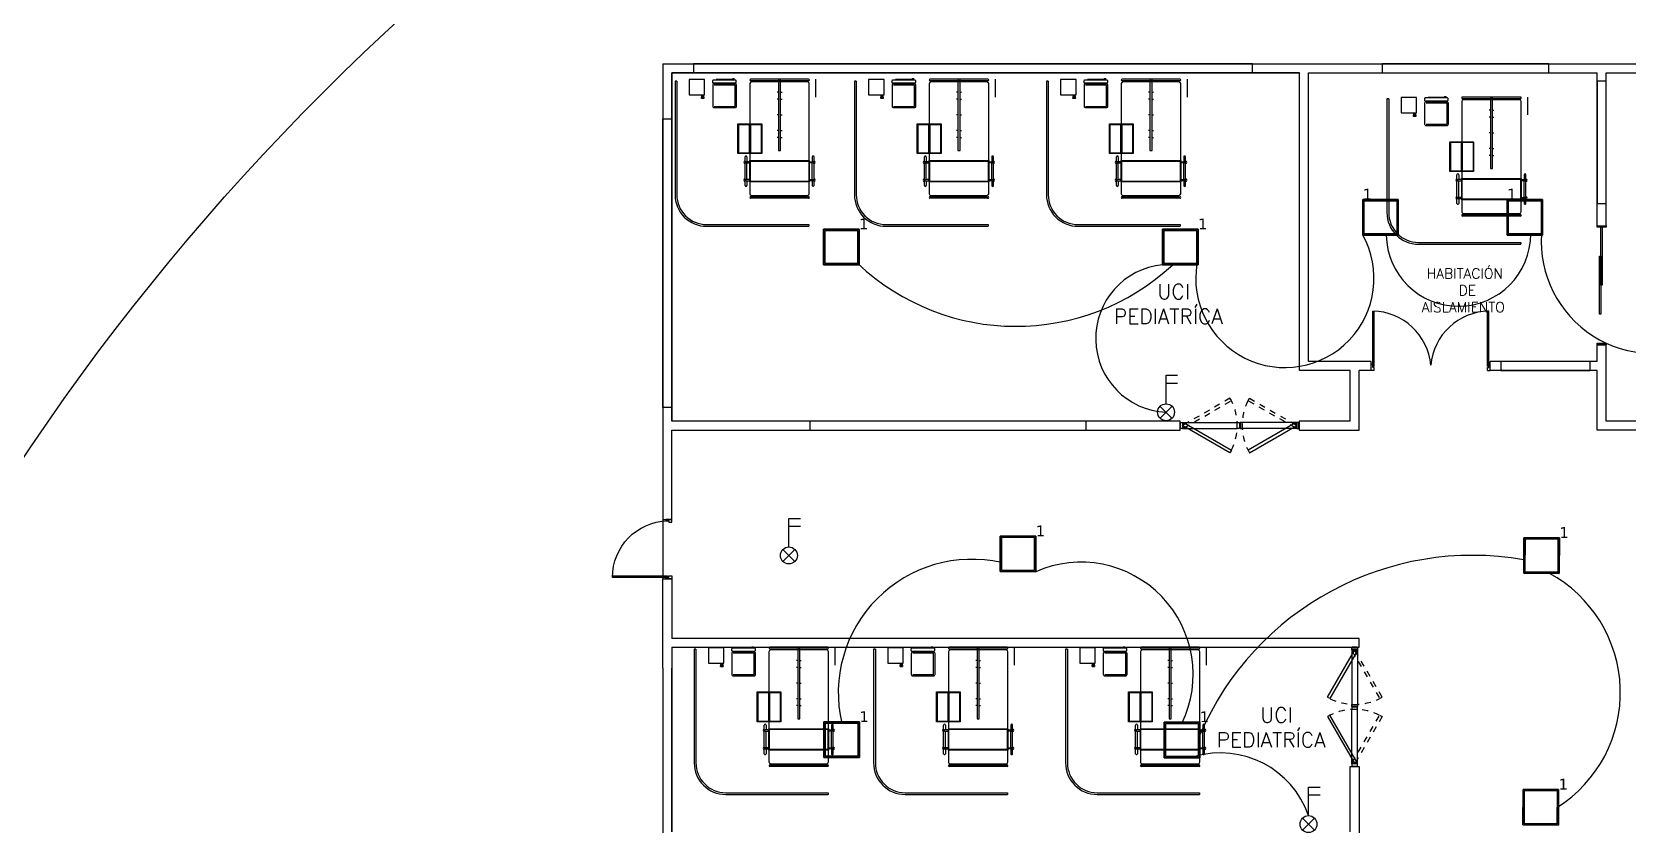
# Model space of a CAD drawing. Header units: metres. Extents: x -39 to 21688, y -24 to 9022.
# Drawn here: x -10.6 to 16.22, y 43.66 to 56.99 of the extents above; entities that cross this region are included whole.
import ezdxf

# ---------------------------------------------------------------- set-up
doc = ezdxf.new("R2010")
doc.units = ezdxf.units.M
doc.header["$MEASUREMENT"] = 0
doc.linetypes.add('HIDDEN2', pattern=[4.7625, 3.175, -1.5875])
doc.linetypes.add('HIDDEN4', pattern=[0.09375, 0.0625, -0.03125])
for name, color, linetype in [('AN-TEXTO', 3, 'Continuous'), ('AR-MOBILIRIO', 1, 'Continuous'), ('AR-MUROS', 6, 'Continuous'), ('AR-PUERTAS', 2, 'Continuous'), ('AR-VENTANAS', 2, 'Continuous'), ('E-quip', 2, 'Continuous')]:
    doc.layers.add(name, color=color, linetype=linetype)
doc.layers.add('DLX_TERR_LUM', color=7, linetype='Continuous', true_color=0xffd400)
doc.layers.add('DLX_TERR_LUMKEY_IDX', color=7, linetype='Continuous', true_color=0x969696)
doc.styles.add('REGULAR-2.5', font='romans.shx', dxfattribs={"height": 2.5})
doc.styles.add('TableTextStyle', font='')
doc.styles.get('TableTextStyle').set_extended_font_data('VERDANA.TTF')

# ---------------------------------------------------------------- blocks, each defined once
blk = doc.blocks.new('AR-CAMILLA 2')
at = {"layer": 'AR-MOBILIRIO'}
for p, q in [((-0.11, 0.319, 0), (-0.41, 0.319, 0)), ((1.377, 0.287, 0), (0.897, 0.287, 0)), ((0.977, 0.207, 0), (0.977, 0.27, 0)), ((0.997, 0.27, 0), (0.997, 0.207, 0)), ((1.277, 0.207, 0), (1.277, 0.27, 0)), ((1.297, 0.27, 0), (1.297, 0.207, 0)), ((-0.41, 0.195, 0), (-0.41, -0.78, 0)), ((-0.385, -0.78, 0), (-0.385, 0.195, 0)), ((-0.385, 0.157, 0), (-0.365, 0.157, 0)), ((-0.365, 0.177, 0), (-0.365, -0.763, 0)), ((1.515, 0.207, 0), (-0.335, 0.207, 0)), ((0.897, 0.257, 0), (0.977, 0.257, 0)), ((0.957, -0.793, 0), (0.957, 0.207, 0)), ((0.957, 0.207, 0), (1.317, 0.207, 0)), ((0.967, -0.783, 0), (0.967, 0.197, 0)), ((0.967, 0.197, 0), (1.307, 0.197, 0)), ((1.277, 0.257, 0), (0.997, 0.257, 0)), ((1.297, 0.257, 0), (1.377, 0.257, 0)), ((1.307, 0.197, 0), (1.307, -0.783, 0)), ((1.317, 0.207, 0), (1.317, -0.793, 0)), ((1.545, -0.763, 0), (1.545, 0.177, 0)), ((1.565, 0.157, 0), (1.545, 0.157, 0)), ((1.565, -0.78, 0), (1.565, 0.195, 0)), ((1.59, 0.195, 0), (1.59, -0.78, 0)), ((2.032, -1.52, 0), (2.032, 0.2, 0)), ((2.032, 0.2, 0), (2.062, 0.2, 0)), ((2.062, -1.52, 0), (2.062, 0.2, 0)), ((-0.19, -0.275, 0), (-0.19, -0.252, 0)), ((-0.073, -0.275, 0), (-0.073, -0.252, 0)), ((0.19, -0.275, 0), (0.19, -0.252, 0)), ((0.453, -0.275, 0), (0.453, -0.252, 0)), ((0.57, -0.275, 0), (0.57, -0.252, 0)), ((0.79, -0.275, 0), (-0.41, -0.275, 0)), ((-0.41, -0.275, 0), (-0.41, -0.31, 0)), ((-0.41, -0.31, 0), (0.79, -0.31, 0)), ((-0.19, -0.31, 0), (-0.19, -0.333, 0)), ((-0.073, -0.31, 0), (-0.073, -0.333, 0)), ((0.19, -0.31, 0), (0.19, -0.333, 0)), ((0.453, -0.31, 0), (0.453, -0.333, 0)), ((0.57, -0.31, 0), (0.57, -0.333, 0)), ((0.79, -0.31, 0), (0.79, -0.275, 0)), ((-0.385, -0.743, 0), (-0.365, -0.743, 0)), ((-0.335, -0.793, 0), (1.515, -0.793, 0)), ((0.34, -0.793, 0), (0.84, -0.793, 0)), ((0.35, -0.603, 0), (0.83, -0.603, 0)), ((0.35, -0.783, 0), (0.35, -0.603, 0)), ((0.35, -0.783, 0), (0.83, -0.783, 0)), ((0.35, -0.803, 0), (0.83, -0.803, 0)), ((0.35, -0.983, 0), (0.35, -0.803, 0)), ((0.83, -0.783, 0), (0.83, -0.603, 0)), ((0.83, -0.983, 0), (0.83, -0.803, 0)), ((1.317, -0.793, 0), (0.957, -0.793, 0)), ((1.307, -0.783, 0), (0.967, -0.783, 0)), ((0.977, -0.793, 0), (0.977, -0.856, 0)), ((0.997, -0.856, 0), (0.997, -0.793, 0)), ((1.277, -0.793, 0), (1.277, -0.856, 0)), ((1.297, -0.856, 0), (1.297, -0.793, 0)), ((1.565, -0.743, 0), (1.545, -0.743, 0)), ((-0.419, -1.081, 0), (-0.419, -1.054, 0)), ((-0.394, -1.054, 0), (-0.419, -1.054, 0)), ((-0.331, -1.054, 0), (-0.346, -1.054, 0)), ((-0.309, -1.042, 0), (-0.309, -1.392, 0)), ((0.044, -1.04, 0), (-0.306, -1.04, 0)), ((0.35, -0.983, 0), (0.83, -0.983, 0)), ((0.897, -0.843, 0), (0.977, -0.843, 0)), ((1.377, -0.873, 0), (0.897, -0.873, 0)), ((1.277, -0.843, 0), (0.997, -0.843, 0)), ((1.297, -0.843, 0), (1.377, -0.843, 0)), ((-0.419, -1.081, 0), (-0.394, -1.081, 0)), ((-0.407, -1.358, 0), (-0.407, -1.081, 0)), ((-0.346, -1.081, 0), (-0.331, -1.081, 0)), ((-0.134, -1.582, 0), (-0.144, -1.582, 0)), ((-0.144, -1.812, 0), (-0.144, -1.584, 0)), ((-0.134, -1.587, 0), (-0.144, -1.587, 0)), ((-0.119, -1.6, 0), (-0.119, -1.569, 0)), ((-0.114, -1.601, 0), (-0.114, -1.568, 0)), ((-0.109, -1.602, 0), (-0.109, -1.567, 0)), ((-0.104, -1.603, 0), (-0.104, -1.566, 0)), ((-0.099, -1.604, 0), (-0.099, -1.565, 0)), ((-0.094, -1.605, 0), (-0.094, -1.565, 0)), ((-0.089, -1.605, 0), (-0.089, -1.564, 0)), ((-0.378, -2.02, 0), (1.532, -2.02, 0)), ((-0.378, -2.02, 0), (-0.378, -2.05, 0)), ((-0.378, -2.05, 0), (1.532, -2.05, 0))]:
    blk.add_line(p, q, dxfattribs=at)
at = {"layer": 'AR-MOBILIRIO', "elevation": 0}
for points in [[(0.34, -0.993), (0.34, -0.593), (0.84, -0.593), (0.84, -0.993)], [(-0.404, -1.812), (-0.144, -1.812), (-0.144, -1.552), (-0.404, -1.552)]]:
    blk.add_lwpolyline(points, close=True, dxfattribs=at)
for points in [[(-0.394, -1.035), (-0.394, -1.406, 0.414214), (-0.379, -1.421), (-0.361, -1.421, 0.414214), (-0.346, -1.406), (-0.346, -1.035, 0.414214), (-0.361, -1.02), (-0.379, -1.02, 0.414214)], [(-0.331, -1.042), (-0.331, -1.392, 0.414214), (-0.306, -1.417), (0.044, -1.417, 0.414214), (0.069, -1.392), (0.069, -1.042, 0.414214), (0.044, -1.017), (-0.306, -1.017, 0.414214)], [(-0.131, -1.572), (-0.091, -1.564, -0.487928), (-0.085, -1.569), (-0.085, -1.6, -0.487928), (-0.091, -1.605), (-0.131, -1.598, -0.344151), (-0.134, -1.593), (-0.134, -1.576, -0.344151)]]:
    blk.add_lwpolyline(points, format="xyb", close=True, dxfattribs=at)
blk.add_lwpolyline([(0.047, -1.392), (0.047, -1.042)], dxfattribs=at)
at = {"layer": 'AR-MOBILIRIO'}
for centre, radius, start, end in [((0.897, 0.272, 0), 0.015, 90, 270), ((0.987, 0.287, 0), 0.02, 360, 180), ((0.987, 0.27, 0), 0.01, 360, 180), ((1.287, 0.287, 0), 0.02, 360, 180), ((1.287, 0.27, 0), 0.01, 360, 180), ((1.377, 0.272, 0), 0.015, 270, 90), ((-0.397, 0.195, 0), 0.0125, 360, 180), ((-0.335, 0.177, 0), 0.03, 90, 180), ((1.515, 0.177, 0), 0.03, 360, 90), ((1.578, 0.195, 0), 0.0125, 360, 180), ((-0.397, -0.78, 0), 0.0125, 180, 360), ((-0.335, -0.763, 0), 0.03, 180, 270), ((1.515, -0.763, 0), 0.03, 270, 360), ((1.578, -0.78, 0), 0.0125, 180, 360), ((-0.306, -1.042, 0), 0.0029, 90, 180), ((0.044, -1.042, 0), 0.0029, 360, 90), ((0.897, -0.858, 0), 0.015, 90, 270), ((0.987, -0.873, 0), 0.02, 180, 360), ((0.987, -0.856, 0), 0.01, 180, 360), ((1.287, -0.873, 0), 0.02, 180, 360), ((1.287, -0.856, 0), 0.01, 180, 360), ((1.377, -0.858, 0), 0.015, 270, 90), ((1.532, -1.52, 0), 0.5, 270, 360), ((1.532, -1.52, 0), 0.53, 270, 360)]:
    blk.add_arc(centre, radius, start, end, dxfattribs=at)
blk = doc.blocks.new('111111')
at = {"layer": 'AR-PUERTAS', "linetype": 'Continuous'}
for p, q in [((254.317, 121.561), (254.317, 122.51)), ((254.342, 121.586), (254.342, 122.51)), ((256.267, 122.51), (256.242, 122.51)), ((256.242, 121.586), (256.242, 122.51)), ((256.267, 121.561), (256.267, 122.51)), ((254.292, 121.511), (254.292, 121.611)), ((254.317, 121.611), (254.292, 121.611)), ((254.342, 121.586), (254.317, 121.586)), ((254.342, 121.561), (254.317, 121.561)), ((254.342, 121.511), (254.342, 121.561)), ((256.242, 121.586), (256.267, 121.586)), ((256.242, 121.511), (256.242, 121.561)), ((256.242, 121.561), (256.267, 121.561)), ((256.267, 121.611), (256.292, 121.611)), ((256.292, 121.511), (256.292, 121.611)), ((254.342, 121.511), (254.292, 121.511)), ((256.242, 121.511), (256.292, 121.511))]:
    blk.add_line(p, q, dxfattribs=at)
for centre, start, end in [((254.297, 121.512), 5.0221, 88.847), ((256.287, 121.512), 91.153, 174.9779)]:
    blk.add_arc(centre, 0.999, start, end, dxfattribs=at)
blk = doc.blocks.new('AR-PUERTA DE VIDRIO CORREDIZA')
at = {"layer": 'AR-MUROS', "color": 4}
for points in [[(-0.012, 0.987), (-0.012, 1.961), (0.012, 1.961), (0.012, 0.987)], [(-0.036, 0.5), (-0.036, 1.474), (-0.012, 1.474), (-0.012, 0.5)]]:
    blk.add_lwpolyline(points, close=True, dxfattribs=at)
at = {"layer": 'AR-PUERTAS'}
for points in [[(-0.075, 1.961), (-0.075, 1.987), (0.075, 1.987), (0.075, 1.961)], [(-0.075, -0.013), (-0.075, 0.013), (0.075, 0.013), (0.075, -0.013)]]:
    blk.add_lwpolyline(points, close=True, dxfattribs=at)
blk = doc.blocks.new('AR-PUERTA DE DOBLE BATEO')
at = {"layer": 'AR-PUERTAS', "linetype": 'HIDDEN2'}
for p, q in [((-0.05, 0.953), (-0.05, 0.035)), ((0.05, 0.953), (0.05, 0.035)), ((-0.05, -0.965), (-0.05, -0.047)), ((0.05, -0.965), (0.05, -0.047))]:
    blk.add_line(p, q, dxfattribs=at)
at = {"layer": 'AR-PUERTAS', "color": 1, "linetype": 'HIDDEN4'}
for points in [[(-0.461, 0.158), (-0.002, 0.953), (0.039, 0.929), (-0.42, 0.134)], [(-0.461, -0.17), (-0.002, -0.965), (0.039, -0.941), (-0.42, -0.146)]]:
    blk.add_lwpolyline(points, close=True, dxfattribs=at)
at = {"layer": 'AR-PUERTAS'}
for points in [[(0.05, 0.988), (-0.05, 0.988), (-0.05, 0.953), (0.05, 0.953)], [(0.456, 0.158), (-0.002, 0.953), (-0.044, 0.929), (0.415, 0.134)], [(-0.04, 0.988), (-0.04, 0.994), (0.04, 0.994), (0.04, 0.988)], [(0.05, 0.035), (-0.05, 0.035), (-0.05, 0), (0.05, 0)], [(-0.04, -0.006), (-0.04, 0), (0.04, 0), (0.04, -0.006)], [(0.05, -0.047), (-0.05, -0.047), (-0.05, -0.012), (0.05, -0.012)], [(0.456, -0.17), (-0.002, -0.965), (-0.044, -0.941), (0.415, -0.146)], [(-0.04, -0.006), (-0.04, -0.012), (0.04, -0.012), (0.04, -0.006)], [(0.05, -1), (-0.05, -1), (-0.05, -0.965), (0.05, -0.965)], [(-0.04, -1), (-0.04, -1.006), (0.04, -1.006), (0.04, -1)]]:
    blk.add_lwpolyline(points, close=True, dxfattribs=at)
at = {"layer": 'AR-PUERTAS', "color": 1, "linetype": 'HIDDEN4'}
for centre, start, end in [((-0.002, 0.963), 243.6523, 296.3478), ((-0.002, -0.975), 63.6523, 116.3478)]:
    blk.add_arc(centre, 0.928, start, end, dxfattribs=at)
blk = doc.blocks.new('AR-PUERTA 1')
at = {"layer": 'AR-PUERTAS', "linetype": 'Continuous'}
for points in [[(0.954, 0.033), (0.954, 0.958), (0.929, 0.958), (0.929, 0.033)], [(0.004, 0.058), (0.004, 0.008), (0.029, 0.008), (0.029, -0.042), (-0.021, -0.042), (-0.021, 0.058)], [(0.929, 0.008), (0.929, -0.042), (0.979, -0.042), (0.979, 0.058), (0.954, 0.058), (0.954, 0.008)]]:
    blk.add_lwpolyline(points, close=True, dxfattribs=at)
blk.add_arc((0.954, 0.008), 0.949, 89.9989, 178.4932, dxfattribs=at)
blk = doc.blocks.new('2P+LAMP')
at = {"ltscale": 8}
for p, q in [((0, 6), (0, 26.2)), ((0, 26.2), (8.2, 26.2)), ((0, 20.6), (8.2, 20.6)), ((-4.2, 4.2), (4.2, -4.2)), ((4.2, 4.2), (-4.2, -4.2))]:
    blk.add_line(p, q, dxfattribs=at)
blk.add_ellipse((0, 0), major_axis=(-4.23, 4.23), ratio=1, start_param=3.926991, end_param=10.210176, dxfattribs=at)

msp = doc.modelspace()

# ---------------------------------------------------------------- linework, layer by layer
at = {"layer": 'AR-MUROS'}
for p, q in [((0, 56.44698), (93.9396, 56.44698)), ((0.15, 56.29698), (10.7, 56.29698)), ((10.7, 56.29698), (0.15, 56.29698))]:
    msp.add_line(p, q, dxfattribs=at)
for points in [[(0, 56.44698), (0, 50.29698), (0, 48.79698), (0.15, 48.79698), (0.15, 50.29698), (8.6934, 50.29698), (8.6934, 50.44698), (0.15, 50.44698)], [(11.55, 51.29698), (10.7, 51.29698), (10.7, 56.29698)], [(10.85, 56.29698), (15.7, 56.29698)], [(10.85, 56.29698), (15.7, 56.29698)], [(11.90513, 51.44698), (10.85, 51.44698), (10.85, 56.29698)], [(15.7, 53.72966), (15.7, 56.29698)], [(15.85, 56.29698), (19.85, 56.29698)], [(15.85, 56.29698), (19.85, 56.29698)], [(19.85, 56.29698), (19.85, 50.44698), (15.85, 50.44698), (15.85, 51.72966)], [(15.85, 53.72966), (15.85, 56.29698)], [(15.7, 53.72966), (15.85, 53.72966)], [(15.7, 51.44698), (15.7, 51.72966)], [(15.7, 51.72966), (15.85, 51.72966)], [(11.55, 50.44698), (10.6934, 50.44698), (10.6934, 50.29698), (11.55, 50.29698), (11.7, 50.29698), (11.7, 51.29698)], [(11.55, 50.44698), (11.55, 51.29698)], [(11.90513, 51.29698), (11.7, 51.29698)], [(11.90513, 51.29698), (11.90513, 51.44698)], [(15.7, 51.44698), (13.90513, 51.44698)], [(13.90513, 51.29698), (13.90513, 51.44698)], [(15.7, 51.29698), (13.90513, 51.29698)], [(19.85, 50.29698), (15.7, 50.29698), (15.7, 51.29698)], [(-0.00348, 48.79698), (-0.00348, 47.79698)], [(0, 46.29698), (0, 47.79698), (0.15, 47.79698), (0.15, 46.79698)], [(0.15, 46.64698), (11.55, 46.64698), (11.7, 46.64698), (11.7, 46.79698), (11.55, 46.79698), (0.15, 46.79698)], [(0.15, 46.64698), (0.15, 43.54452)], [(0, 46.29698), (0, 13.40006), (0.15, 13.40006), (0.15, 13.68495)], [(0.15, 43.54452), (0.15, 46.29698)], [(11.55, 43.54452), (11.55, 44.64698), (11.7, 44.64698), (11.7, 43.39452)]]:
    msp.add_lwpolyline(points, dxfattribs=at)
msp.add_lwpolyline([(0.15, 56.29698), (0.15, 50.44698)], close=True, dxfattribs=at)
at = {"layer": 'AR-PUERTAS'}
msp.add_circle((22.62406, 27.62249), 40.08066, dxfattribs=at)
at = {"layer": 'AR-VENTANAS'}
for points in [[(9.91104, 56.44698), (0.51473, 56.44698), (0.51473, 56.29698), (9.91104, 56.29698)], [(14.88614, 56.44698), (12.08977, 56.44698), (12.08977, 56.29698), (14.88614, 56.29698)], [(15.85, 56.15716), (15.7, 56.15716), (15.7, 54.10242), (15.85, 54.10242)], [(0.15, 50.6783), (0, 50.6783), (0, 55.52439), (0.15, 55.52439)], [(15.58205, 51.44698), (14.08293, 51.44698), (14.08293, 51.29698), (15.58205, 51.29698)], [(7.11522, 50.44698), (2.47149, 50.44698), (2.47149, 50.29698), (7.11522, 50.29698)]]:
    msp.add_lwpolyline(points, close=True, dxfattribs=at)
for centre, radius, start, end in [((10.45228, 52.84498), 1.49774, 170.443104, 29.111363), ((13.36956, 53.59067), 1.21399, 180.803494, 0.140481), ((16.64795, 53.47167), 1.88908, 176.29777, 298.46471), ((5.93224, 55.91577), 3.87603, 226.727071, 312.839882), ((8.51546, 51.83664), 1.24254, 95.409515, 267.234422), ((5.19112, 45.88111), 2.24453, 77.195193, 193.086635), ((7.02556, 46.19173), 1.8854, 334.156166, 113.787293), ((13.60581, 43.20289), 4.98886, 80.048344, 156.672615), ((13.81093, 45.88516), 2.28003, 302.376094, 61.541524), ((9.36793, 43.30674), 1.56743, 19.106468, 106.094166)]:
    msp.add_arc(centre, radius, start, end, dxfattribs=at)
at = {"layer": 'DLX_TERR_LUM'}
for points in [[(12.35782, 54.17065, 0), (11.76082, 54.17065, 0)], [(11.76082, 54.17065, 0), (11.76082, 54.17065, 0)], [(11.76082, 54.17065, 0), (12.35782, 54.17065, 0)], [(11.76082, 54.17065, 0), (11.76082, 53.57365, 0)], [(11.76082, 53.57365, 0), (11.76082, 54.17065, 0)], [(11.76082, 54.17065, 0), (11.76082, 54.17065, 0)], [(11.76082, 53.57365, 0), (11.76082, 54.17065, 0)], [(11.76082, 54.17065, 0), (12.35782, 54.17065, 0)], [(11.76082, 54.17065, 0), (11.76082, 53.57365, 0)], [(12.35782, 54.17065, 0), (11.76082, 54.17065, 0)], [(12.33782, 54.15065, 0), (11.78082, 54.15065, 0)], [(11.78082, 54.15065, 0), (11.78082, 53.59365, 0)], [(11.78082, 54.15065, 0), (12.33782, 54.15065, 0)], [(11.78082, 53.59365, 0), (11.78082, 54.15065, 0)], [(12.33782, 53.59365, 0), (12.33782, 54.15065, 0)], [(12.33782, 54.15065, 0), (12.33782, 53.59365, 0)], [(12.35782, 54.17065, 0), (12.35782, 54.17065, 0)], [(12.35782, 53.57365, 0), (12.35782, 54.17065, 0)], [(12.35782, 54.17065, 0), (12.35782, 54.17065, 0)], [(12.35782, 54.17065, 0), (12.35782, 53.57365, 0)], [(12.35782, 54.17065, 0), (12.35782, 53.57365, 0)], [(12.35782, 53.57365, 0), (12.35782, 54.17065, 0)], [(14.78282, 54.17065, 0), (14.18582, 54.17065, 0)], [(14.18582, 54.17065, 0), (14.18582, 54.17065, 0)], [(14.18582, 54.17065, 0), (14.78282, 54.17065, 0)], [(14.18582, 54.17065, 0), (14.18582, 53.57365, 0)], [(14.18582, 53.57365, 0), (14.18582, 54.17065, 0)], [(14.18582, 54.17065, 0), (14.18582, 54.17065, 0)], [(14.18582, 53.57365, 0), (14.18582, 54.17065, 0)], [(14.18582, 54.17065, 0), (14.78282, 54.17065, 0)], [(14.18582, 54.17065, 0), (14.18582, 53.57365, 0)], [(14.78282, 54.17065, 0), (14.18582, 54.17065, 0)], [(14.76282, 54.15065, 0), (14.20582, 54.15065, 0)], [(14.20582, 54.15065, 0), (14.20582, 53.59365, 0)], [(14.20582, 54.15065, 0), (14.76282, 54.15065, 0)], [(14.20582, 53.59365, 0), (14.20582, 54.15065, 0)], [(14.76282, 53.59365, 0), (14.76282, 54.15065, 0)], [(14.76282, 54.15065, 0), (14.76282, 53.59365, 0)], [(14.78282, 54.17065, 0), (14.78282, 54.17065, 0)], [(14.78282, 53.57365, 0), (14.78282, 54.17065, 0)], [(14.78282, 54.17065, 0), (14.78282, 54.17065, 0)], [(14.78282, 54.17065, 0), (14.78282, 53.57365, 0)], [(14.78282, 54.17065, 0), (14.78282, 53.57365, 0)], [(14.78282, 53.57365, 0), (14.78282, 54.17065, 0)], [(2.69832, 53.67065, 0), (2.69832, 53.07365, 0)], [(2.69832, 53.07365, 0), (2.69832, 53.67065, 0)], [(2.69832, 53.67065, 0), (2.69832, 53.67065, 0)], [(3.29532, 53.67065, 0), (2.69832, 53.67065, 0)], [(2.69832, 53.67065, 0), (2.69832, 53.67065, 0)], [(2.69832, 53.67065, 0), (3.29532, 53.67065, 0)], [(2.69832, 53.67065, 0), (3.29532, 53.67065, 0)], [(2.69832, 53.07365, 0), (2.69832, 53.67065, 0)], [(3.29532, 53.67065, 0), (2.69832, 53.67065, 0)], [(2.69832, 53.67065, 0), (2.69832, 53.07365, 0)], [(2.71832, 53.65065, 0), (2.71832, 53.09365, 0)], [(3.27532, 53.65065, 0), (2.71832, 53.65065, 0)], [(2.71832, 53.09365, 0), (2.71832, 53.65065, 0)], [(2.71832, 53.65065, 0), (3.27532, 53.65065, 0)], [(3.27532, 53.09365, 0), (3.27532, 53.65065, 0)], [(3.27532, 53.65065, 0), (3.27532, 53.09365, 0)], [(3.29532, 53.07365, 0), (3.29532, 53.67065, 0)], [(3.29532, 53.67065, 0), (3.29532, 53.67065, 0)], [(3.29532, 53.67065, 0), (3.29532, 53.07365, 0)], [(3.29532, 53.67065, 0), (3.29532, 53.67065, 0)], [(3.29532, 53.67065, 0), (3.29532, 53.07365, 0)], [(3.29532, 53.07365, 0), (3.29532, 53.67065, 0)], [(8.39832, 53.67065, 0), (8.39832, 53.07365, 0)], [(8.39832, 53.07365, 0), (8.39832, 53.67065, 0)], [(8.39832, 53.67065, 0), (8.39832, 53.67065, 0)], [(8.99532, 53.67065, 0), (8.39832, 53.67065, 0)], [(8.39832, 53.67065, 0), (8.39832, 53.67065, 0)], [(8.39832, 53.67065, 0), (8.99532, 53.67065, 0)], [(8.39832, 53.67065, 0), (8.99532, 53.67065, 0)], [(8.39832, 53.07365, 0), (8.39832, 53.67065, 0)], [(8.99532, 53.67065, 0), (8.39832, 53.67065, 0)], [(8.39832, 53.67065, 0), (8.39832, 53.07365, 0)], [(8.41832, 53.65065, 0), (8.41832, 53.09365, 0)], [(8.97532, 53.65065, 0), (8.41832, 53.65065, 0)], [(8.41832, 53.09365, 0), (8.41832, 53.65065, 0)], [(8.41832, 53.65065, 0), (8.97532, 53.65065, 0)], [(8.97532, 53.09365, 0), (8.97532, 53.65065, 0)], [(8.97532, 53.65065, 0), (8.97532, 53.09365, 0)], [(8.99532, 53.07365, 0), (8.99532, 53.67065, 0)], [(8.99532, 53.67065, 0), (8.99532, 53.67065, 0)], [(8.99532, 53.67065, 0), (8.99532, 53.07365, 0)], [(8.99532, 53.67065, 0), (8.99532, 53.67065, 0)], [(8.99532, 53.67065, 0), (8.99532, 53.07365, 0)], [(8.99532, 53.07365, 0), (8.99532, 53.67065, 0)], [(11.76082, 53.57365, 0), (11.76082, 53.57365, 0)], [(11.76082, 53.57365, 0), (12.35782, 53.57365, 0)], [(12.35782, 53.57365, 0), (11.76082, 53.57365, 0)], [(11.76082, 53.57365, 0), (11.76082, 53.57365, 0)], [(12.35782, 53.57365, 0), (11.76082, 53.57365, 0)], [(11.76082, 53.57365, 0), (12.35782, 53.57365, 0)], [(11.78082, 53.59365, 0), (12.33782, 53.59365, 0)], [(12.33782, 53.59365, 0), (11.78082, 53.59365, 0)], [(12.35782, 53.57365, 0), (12.35782, 53.57365, 0)], [(12.35782, 53.57365, 0), (12.35782, 53.57365, 0)], [(14.18582, 53.57365, 0), (14.18582, 53.57365, 0)], [(14.18582, 53.57365, 0), (14.78282, 53.57365, 0)], [(14.78282, 53.57365, 0), (14.18582, 53.57365, 0)], [(14.18582, 53.57365, 0), (14.18582, 53.57365, 0)], [(14.78282, 53.57365, 0), (14.18582, 53.57365, 0)], [(14.18582, 53.57365, 0), (14.78282, 53.57365, 0)], [(14.20582, 53.59365, 0), (14.76282, 53.59365, 0)], [(14.76282, 53.59365, 0), (14.20582, 53.59365, 0)], [(14.78282, 53.57365, 0), (14.78282, 53.57365, 0)], [(14.78282, 53.57365, 0), (14.78282, 53.57365, 0)], [(2.69832, 53.07365, 0), (2.69832, 53.07365, 0)], [(2.69832, 53.07365, 0), (3.29532, 53.07365, 0)], [(3.29532, 53.07365, 0), (2.69832, 53.07365, 0)], [(2.69832, 53.07365, 0), (2.69832, 53.07365, 0)], [(3.29532, 53.07365, 0), (2.69832, 53.07365, 0)], [(2.69832, 53.07365, 0), (3.29532, 53.07365, 0)], [(2.71832, 53.09365, 0), (3.27532, 53.09365, 0)], [(3.27532, 53.09365, 0), (2.71832, 53.09365, 0)], [(3.29532, 53.07365, 0), (3.29532, 53.07365, 0)], [(3.29532, 53.07365, 0), (3.29532, 53.07365, 0)], [(8.39832, 53.07365, 0), (8.39832, 53.07365, 0)], [(8.39832, 53.07365, 0), (8.99532, 53.07365, 0)], [(8.99532, 53.07365, 0), (8.39832, 53.07365, 0)], [(8.39832, 53.07365, 0), (8.39832, 53.07365, 0)], [(8.99532, 53.07365, 0), (8.39832, 53.07365, 0)], [(8.39832, 53.07365, 0), (8.99532, 53.07365, 0)], [(8.41832, 53.09365, 0), (8.97532, 53.09365, 0)], [(8.97532, 53.09365, 0), (8.41832, 53.09365, 0)], [(8.99532, 53.07365, 0), (8.99532, 53.07365, 0)], [(8.99532, 53.07365, 0), (8.99532, 53.07365, 0)], [(5.66999, 48.51585, 0), (5.6681, 47.91885, 0)], [(5.6681, 47.91885, 0), (5.66999, 48.51585, 0)], [(5.6681, 47.91885, 0), (5.66999, 48.51585, 0)], [(5.66999, 48.51585, 0), (5.6681, 47.91885, 0)], [(6.26699, 48.51396, 0), (5.66999, 48.51585, 0)], [(5.66999, 48.51585, 0), (5.66999, 48.51585, 0)], [(5.66999, 48.51585, 0), (6.26699, 48.51396, 0)], [(5.66999, 48.51585, 0), (5.66999, 48.51585, 0)], [(5.66999, 48.51585, 0), (6.26699, 48.51396, 0)], [(6.26699, 48.51396, 0), (5.66999, 48.51585, 0)], [(5.68993, 48.49579, 0), (5.68816, 47.93879, 0)], [(5.68816, 47.93879, 0), (5.68993, 48.49579, 0)], [(6.24692, 48.49403, 0), (5.68993, 48.49579, 0)], [(5.68993, 48.49579, 0), (6.24692, 48.49403, 0)], [(6.24516, 47.93703, 0), (6.24692, 48.49403, 0)], [(6.24692, 48.49403, 0), (6.24516, 47.93703, 0)], [(6.2651, 47.91697, 0), (6.26699, 48.51396, 0)], [(6.26699, 48.51396, 0), (6.2651, 47.91697, 0)], [(6.26699, 48.51396, 0), (6.2651, 47.91697, 0)], [(6.2651, 47.91697, 0), (6.26699, 48.51396, 0)], [(6.26699, 48.51396, 0), (6.26699, 48.51396, 0)], [(6.26699, 48.51396, 0), (6.26699, 48.51396, 0)], [(14.46914, 48.48803, 0), (14.46725, 47.89103, 0)], [(14.46725, 47.89103, 0), (14.46914, 48.48803, 0)], [(14.46725, 47.89103, 0), (14.46914, 48.48803, 0)], [(14.46914, 48.48803, 0), (14.46725, 47.89103, 0)], [(15.06614, 48.48614, 0), (14.46914, 48.48803, 0)], [(14.46914, 48.48803, 0), (14.46914, 48.48803, 0)], [(14.46914, 48.48803, 0), (15.06614, 48.48614, 0)], [(14.46914, 48.48803, 0), (14.46914, 48.48803, 0)], [(14.46914, 48.48803, 0), (15.06614, 48.48614, 0)], [(15.06614, 48.48614, 0), (14.46914, 48.48803, 0)], [(14.48908, 48.46797, 0), (14.48732, 47.91097, 0)], [(14.48732, 47.91097, 0), (14.48908, 48.46797, 0)], [(15.04607, 48.46621, 0), (14.48908, 48.46797, 0)], [(14.48908, 48.46797, 0), (15.04607, 48.46621, 0)], [(15.04431, 47.90921, 0), (15.04607, 48.46621, 0)], [(15.04607, 48.46621, 0), (15.04431, 47.90921, 0)], [(15.06425, 47.88915, 0), (15.06614, 48.48614, 0)], [(15.06614, 48.48614, 0), (15.06425, 47.88915, 0)], [(15.06614, 48.48614, 0), (15.06425, 47.88915, 0)], [(15.06425, 47.88915, 0), (15.06614, 48.48614, 0)], [(15.06614, 48.48614, 0), (15.06614, 48.48614, 0)], [(15.06614, 48.48614, 0), (15.06614, 48.48614, 0)], [(5.6681, 47.91885, 0), (5.6681, 47.91885, 0)], [(5.6681, 47.91885, 0), (6.2651, 47.91697, 0)], [(6.2651, 47.91697, 0), (5.6681, 47.91885, 0)], [(5.6681, 47.91885, 0), (5.6681, 47.91885, 0)], [(6.2651, 47.91697, 0), (5.6681, 47.91885, 0)], [(5.6681, 47.91885, 0), (6.2651, 47.91697, 0)], [(5.68816, 47.93879, 0), (6.24516, 47.93703, 0)], [(6.24516, 47.93703, 0), (5.68816, 47.93879, 0)], [(6.2651, 47.91697, 0), (6.2651, 47.91697, 0)], [(6.2651, 47.91697, 0), (6.2651, 47.91697, 0)], [(14.46725, 47.89103, 0), (14.46725, 47.89103, 0)], [(14.46725, 47.89103, 0), (15.06425, 47.88915, 0)], [(15.06425, 47.88915, 0), (14.46725, 47.89103, 0)], [(14.46725, 47.89103, 0), (14.46725, 47.89103, 0)], [(15.06425, 47.88915, 0), (14.46725, 47.89103, 0)], [(14.46725, 47.89103, 0), (15.06425, 47.88915, 0)], [(14.48732, 47.91097, 0), (15.04431, 47.90921, 0)], [(15.04431, 47.90921, 0), (14.48732, 47.91097, 0)], [(15.06425, 47.88915, 0), (15.06425, 47.88915, 0)], [(15.06425, 47.88915, 0), (15.06425, 47.88915, 0)], [(2.7064, 45.39305, 0), (2.70609, 44.79605, 0)], [(2.70609, 44.79605, 0), (2.7064, 45.39305, 0)], [(2.70609, 44.79605, 0), (2.7064, 45.39305, 0)], [(2.7064, 45.39305, 0), (2.70609, 44.79605, 0)], [(3.3034, 45.39273, 0), (2.7064, 45.39305, 0)], [(2.7064, 45.39305, 0), (2.7064, 45.39305, 0)], [(2.7064, 45.39305, 0), (3.3034, 45.39273, 0)], [(2.7064, 45.39305, 0), (2.7064, 45.39305, 0)], [(2.7064, 45.39305, 0), (3.3034, 45.39273, 0)], [(3.3034, 45.39273, 0), (2.7064, 45.39305, 0)], [(2.72639, 45.37304, 0), (2.7261, 44.81604, 0)], [(2.7261, 44.81604, 0), (2.72639, 45.37304, 0)], [(3.28339, 45.37274, 0), (2.72639, 45.37304, 0)], [(2.72639, 45.37304, 0), (3.28339, 45.37274, 0)], [(3.2831, 44.81574, 0), (3.28339, 45.37274, 0)], [(3.28339, 45.37274, 0), (3.2831, 44.81574, 0)], [(3.30308, 44.79573, 0), (3.3034, 45.39273, 0)], [(3.3034, 45.39273, 0), (3.30308, 44.79573, 0)], [(3.3034, 45.39273, 0), (3.30308, 44.79573, 0)], [(3.30308, 44.79573, 0), (3.3034, 45.39273, 0)], [(3.3034, 45.39273, 0), (3.3034, 45.39273, 0)], [(3.3034, 45.39273, 0), (3.3034, 45.39273, 0)], [(8.4239, 45.39001, 0), (8.42359, 44.79301, 0)], [(8.42359, 44.79301, 0), (8.4239, 45.39001, 0)], [(8.42359, 44.79301, 0), (8.4239, 45.39001, 0)], [(8.4239, 45.39001, 0), (8.42359, 44.79301, 0)], [(9.0209, 45.38969, 0), (8.4239, 45.39001, 0)], [(8.4239, 45.39001, 0), (8.4239, 45.39001, 0)], [(8.4239, 45.39001, 0), (9.0209, 45.38969, 0)], [(8.4239, 45.39001, 0), (8.4239, 45.39001, 0)], [(8.4239, 45.39001, 0), (9.0209, 45.38969, 0)], [(9.0209, 45.38969, 0), (8.4239, 45.39001, 0)], [(8.44389, 45.37, 0), (8.4436, 44.813, 0)], [(8.4436, 44.813, 0), (8.44389, 45.37, 0)], [(9.00089, 45.3697, 0), (8.44389, 45.37, 0)], [(8.44389, 45.37, 0), (9.00089, 45.3697, 0)], [(9.0006, 44.8127, 0), (9.00089, 45.3697, 0)], [(9.00089, 45.3697, 0), (9.0006, 44.8127, 0)], [(9.02058, 44.79269, 0), (9.0209, 45.38969, 0)], [(9.0209, 45.38969, 0), (9.02058, 44.79269, 0)], [(9.0209, 45.38969, 0), (9.02058, 44.79269, 0)], [(9.02058, 44.79269, 0), (9.0209, 45.38969, 0)], [(9.0209, 45.38969, 0), (9.0209, 45.38969, 0)], [(9.0209, 45.38969, 0), (9.0209, 45.38969, 0)], [(2.7261, 44.81604, 0), (3.2831, 44.81574, 0)], [(3.2831, 44.81574, 0), (2.7261, 44.81604, 0)], [(8.4436, 44.813, 0), (9.0006, 44.8127, 0)], [(9.0006, 44.8127, 0), (8.4436, 44.813, 0)], [(2.70609, 44.79605, 0), (2.70609, 44.79605, 0)], [(2.70609, 44.79605, 0), (3.30308, 44.79573, 0)], [(3.30308, 44.79573, 0), (2.70609, 44.79605, 0)], [(2.70609, 44.79605, 0), (2.70609, 44.79605, 0)], [(3.30308, 44.79573, 0), (2.70609, 44.79605, 0)], [(2.70609, 44.79605, 0), (3.30308, 44.79573, 0)], [(3.30308, 44.79573, 0), (3.30308, 44.79573, 0)], [(3.30308, 44.79573, 0), (3.30308, 44.79573, 0)], [(8.42359, 44.79301, 0), (8.42359, 44.79301, 0)], [(8.42359, 44.79301, 0), (9.02058, 44.79269, 0)], [(9.02058, 44.79269, 0), (8.42359, 44.79301, 0)], [(8.42359, 44.79301, 0), (8.42359, 44.79301, 0)], [(9.02058, 44.79269, 0), (8.42359, 44.79301, 0)], [(8.42359, 44.79301, 0), (9.02058, 44.79269, 0)], [(9.02058, 44.79269, 0), (9.02058, 44.79269, 0)], [(9.02058, 44.79269, 0), (9.02058, 44.79269, 0)], [(14.45577, 44.25988, 0), (14.45388, 43.66289, 0)], [(14.45388, 43.66289, 0), (14.45577, 44.25988, 0)], [(14.45388, 43.66289, 0), (14.45577, 44.25988, 0)], [(14.45577, 44.25988, 0), (14.45388, 43.66289, 0)], [(15.05277, 44.258, 0), (14.45577, 44.25988, 0)], [(14.45577, 44.25988, 0), (14.45577, 44.25988, 0)], [(14.45577, 44.25988, 0), (15.05277, 44.258, 0)], [(14.45577, 44.25988, 0), (14.45577, 44.25988, 0)], [(14.45577, 44.25988, 0), (15.05277, 44.258, 0)], [(15.05277, 44.258, 0), (14.45577, 44.25988, 0)], [(14.47571, 44.23982, 0), (14.47395, 43.68282, 0)], [(14.47395, 43.68282, 0), (14.47571, 44.23982, 0)], [(15.03271, 44.23806, 0), (14.47571, 44.23982, 0)], [(14.47571, 44.23982, 0), (15.03271, 44.23806, 0)], [(15.03094, 43.68106, 0), (15.03271, 44.23806, 0)], [(15.03271, 44.23806, 0), (15.03094, 43.68106, 0)], [(15.05088, 43.661, 0), (15.05277, 44.258, 0)], [(15.05277, 44.258, 0), (15.05088, 43.661, 0)], [(15.05277, 44.258, 0), (15.05088, 43.661, 0)], [(15.05088, 43.661, 0), (15.05277, 44.258, 0)], [(15.05277, 44.258, 0), (15.05277, 44.258, 0)], [(15.05277, 44.258, 0), (15.05277, 44.258, 0)], [(14.45388, 43.66289, 0), (14.45388, 43.66289, 0)], [(14.45388, 43.66289, 0), (15.05088, 43.661, 0)], [(15.05088, 43.661, 0), (14.45388, 43.66289, 0)], [(14.45388, 43.66289, 0), (14.45388, 43.66289, 0)], [(15.05088, 43.661, 0), (14.45388, 43.66289, 0)], [(14.45388, 43.66289, 0), (15.05088, 43.661, 0)], [(14.47395, 43.68282, 0), (15.03094, 43.68106, 0)], [(15.03094, 43.68106, 0), (14.47395, 43.68282, 0)], [(15.05088, 43.661, 0), (15.05088, 43.661, 0)], [(15.05088, 43.661, 0), (15.05088, 43.661, 0)]]:
    msp.add_polyline3d(points, dxfattribs=at)

# ---------------------------------------------------------------- block references
msp.add_blockref('111111', (-242.38707, -70.21412))
at = {"layer": 'AR-MUROS', "rotation": 270}
for p in [(2.25353, 55.78216, 0), (5.2682, 55.78216, 0), (8.49547, 55.78216, 0), (14.21772, 55.48153, 0), (2.57539, 46.23719, 0), (5.59006, 46.23719, 0), (8.81733, 46.23719, 0)]:
    msp.add_blockref('AR-CAMILLA 2', p, dxfattribs=at)
at = {"layer": 'AR-MUROS'}
msp.add_blockref('AR-PUERTA DE VIDRIO CORREDIZA', (15.77511, 51.74264), dxfattribs=at)
at = {"layer": 'AR-MUROS', "xscale": -1, "rotation": 90}
msp.add_blockref('AR-PUERTA 1', (0.10836, 48.77617), dxfattribs=at)
at = {"layer": 'AR-PUERTAS'}
for p, rotation in [((9.69948, 50.37198), 270.0000135837768), ((11.625, 45.6409), 180.0000135837768)]:
    msp.add_blockref('AR-PUERTA DE DOBLE BATEO', p, dxfattribs=dict(at, rotation=rotation))
at = {"layer": 'E-quip', "xscale": 0.02374750326240379, "yscale": 0.02374750326240379, "zscale": 0.02374750326240379}
for p in [(8.45551, 50.59554), (2.11747, 48.19077), (10.84901, 43.67757)]:
    msp.add_blockref('2P+LAMP', p, dxfattribs=at)

# ---------------------------------------------------------------- texts
at = {"layer": 'AN-TEXTO', "attachment_point": 1, "style": 'REGULAR-2.5'}
for s, width, gutter_width, heights, insert, char_height in [('\\pi-0.02521;HABITACIÓN\\P\\pi0.51205;DE\\P\\pi-0.11004;AISLAMIENTO', 1.2987809, 0.8483, [1.25748], (12.86222, 53.0116), 0.1696598), ('\\pi1.51253;UCI\\P\\pi0.78039;PEDIATRÍCA ', 3.5369651, 1.25, [0], (6.7971, 52.74773), 0.25), ('\\pi1.51253;UCI\\P\\pi0.78039;PEDIATRÍCA ', 3.5369651, 1.25, [0], (8.52474, 45.63421), 0.25)]:
    msp.add_mtext_dynamic_manual_height_columns(s, width=width, gutter_width=gutter_width, heights=heights, dxfattribs=dict(at, insert=insert, char_height=char_height))
at = {"layer": 'DLX_TERR_LUMKEY_IDX', "style": 'TableTextStyle'}
for p in [(11.76082, 54.17065), (14.18582, 54.17065), (3.29532, 53.67065), (8.99532, 53.67065), (6.26699, 48.51396), (15.06614, 48.48614), (3.3034, 45.39273), (9.0209, 45.38969), (15.05277, 44.258)]:
    msp.add_text('1', height=0.18, dxfattribs=at).set_placement(p)

doc.saveas('drawing.dxf')
